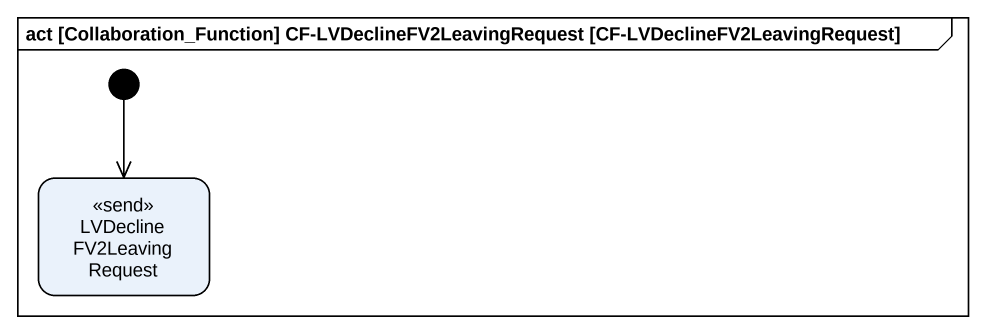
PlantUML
@startuml
mainframe act [Collaboration_Function] CF-LVDeclineFV2LeavingRequest [CF-LVDeclineFV2LeavingRequest]
hide empty description
state LVDeclineFV2LeavingRequest <<send>>
[*] --> LVDeclineFV2LeavingRequest
@enduml
